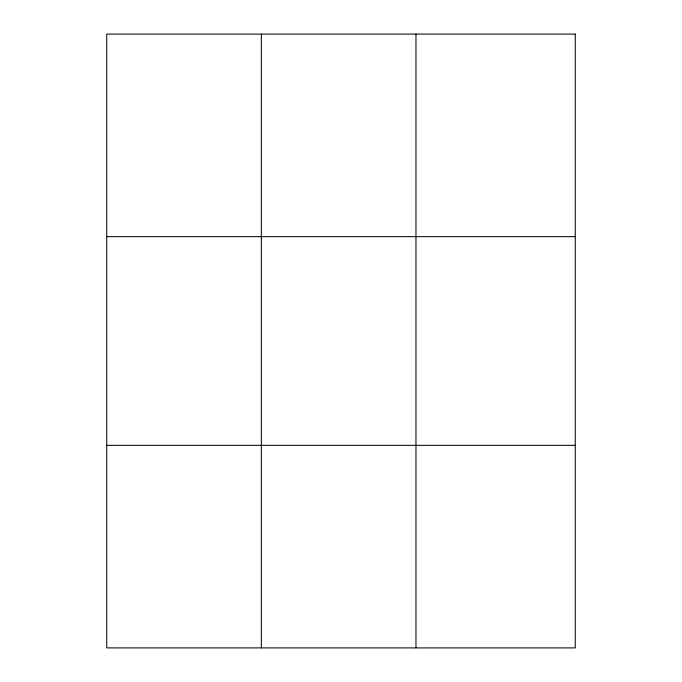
<?xml version="1.0" encoding="UTF-8"?>
<svg xmlns="http://www.w3.org/2000/svg" width="682" height="682" viewBox="0 0 682 682"><rect width="100%" height="100%" fill="white"/><g stroke="black" fill="none" stroke-linecap="round" stroke-linejoin="round"><path stroke-width="1.02" d="M261.351 647.9L261.351 34.1M415.969 647.9L415.969 34.1M106.733 236.654L575.267 236.654M106.733 445.346L575.267 445.346M575.267 34.1L575.267 647.9L106.733 647.9L106.733 34.1L575.267 34.1"/></g></svg>
